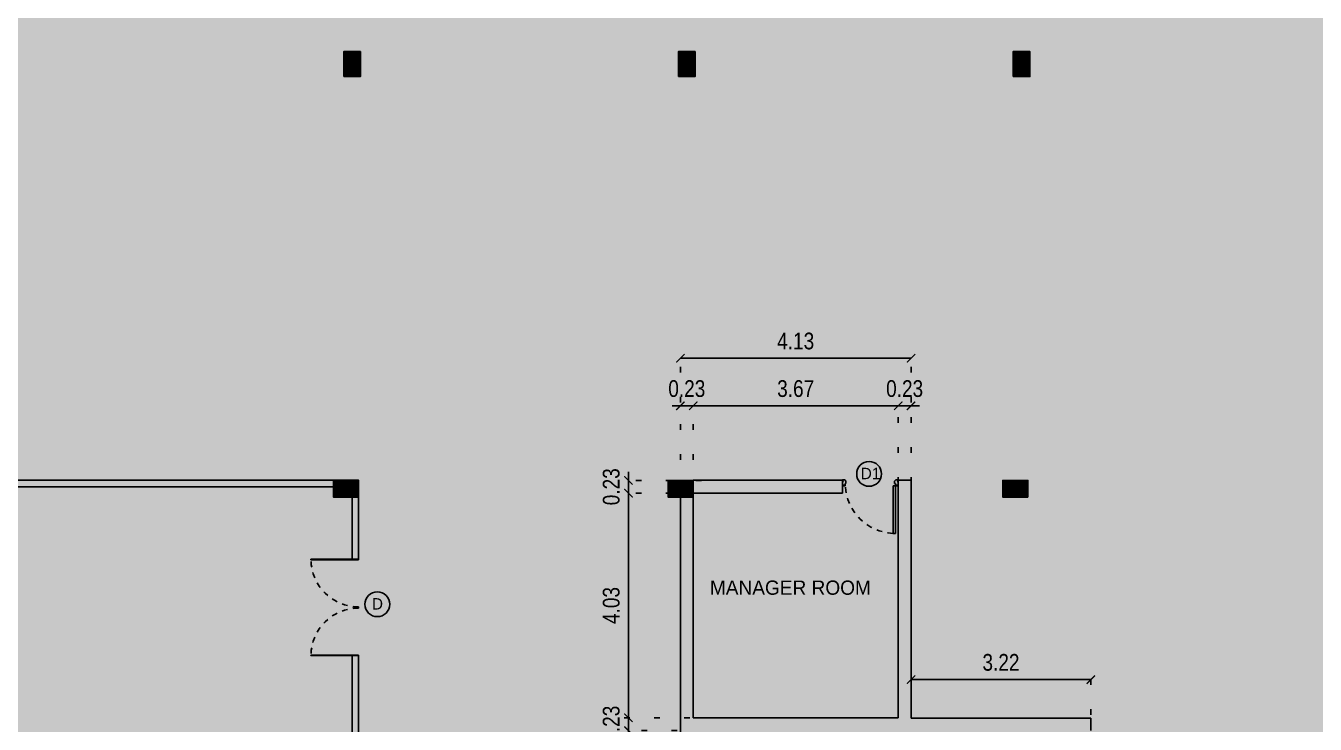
# Model space of a CAD drawing. Header units: metres. Extents: x 1422408 to 2267498, y 3894 to 80428.
# Drawn here: x 2267035.43 to 2267058.54, y 4156.09 to 4168.61 of the extents above; entities that cross this region are included whole.
import ezdxf

# ---------------------------------------------------------------- set-up
doc = ezdxf.new("R2010")
doc.units = ezdxf.units.M
doc.header["$LTSCALE"] = 3.5
doc.header["$MEASUREMENT"] = 0
doc.linetypes.add('DOT2', pattern=[0.125, 0, -0.125])
doc.linetypes.add('HIDDEN', pattern=[0.375, 0.25, -0.125])
doc.layers.get('0').update_dxf_attribs({"linetype": 'CONTINUOUS'})
doc.layers.get('DEFPOINTS').update_dxf_attribs({"linetype": 'CONTINUOUS'})
for name, color, linetype in [('COLUMN', 2, 'CONTINUOUS'), ('DOOR', 8, 'CONTINUOUS'), ('ED', 30, 'CONTINUOUS'), ('FURN', 35, 'CONTINUOUS'), ('GLASS', 4, 'CONTINUOUS'), ('TEXT', 4, 'CONTINUOUS'), ('WALL', 125, 'CONTINUOUS')]:
    doc.layers.add(name, color=color, linetype=linetype)
doc.styles.add('ID', font='GOTHIC.TTF', dxfattribs={"width": 0.85})
doc.styles.add('USA TEXT', font='GOTHIC.TTF')
doc.dimstyles.new('1-100-ED', dxfattribs={"dimtxt": 350, "dimasz": 100, "dimexe": 0.18, "dimexo": 0.0625, "dimgap": 25, "dimtad": 1, "dimdec": 0, "dimzin": 0, "dimdsep": 46, "dimtxsty": 'USA TEXT', "dimblk": 'ARCHTICK', "dimcen": 0.1, "dimclrd": 252, "dimclre": 9, "dimclrt": 3, "dimadec": 0, "dimazin": 0, "dimtfac": 1, "dimtdec": 0, "dimtofl": 0, "dimtmove": 2, "dimatfit": 3, "dimldrblk": 'ARCHTICK', "dimfxl": 0.18, "dimtolj": 1, "dimtzin": 0, "dimarcsym": 0})
doc.dimstyles.new('1-100-ID', dxfattribs={"dimtxt": 0.3, "dimasz": 0.15, "dimexe": 0.1, "dimexo": 0.06, "dimgap": 0.15, "dimtad": 1, "dimzin": 3, "dimdsep": 46, "dimtxsty": 'ID', "dimblk": 'ARCHTICK', "dimcen": 0, "dimclrd": 252, "dimclre": 252, "dimclrt": 3, "dimadec": 0, "dimazin": 0, "dimtfac": 1, "dimtix": 1, "dimtmove": 2, "dimatfit": 3, "dimldrblk": 'OPEN90', "dimfxl": 0, "dimtolj": 1, "dimtzin": 0, "dimarcsym": 0})

# ---------------------------------------------------------------- blocks, each defined once
blk = doc.blocks.new('4')
at = {"layer": 'COLUMN'}
h = blk.add_hatch(dxfattribs=at)
h.set_pattern_fill('ANSI31', color=8, scale=50, style=0)
h.paths.add_polyline_path([(1693358, -270597), (1693658, -270597), (1693658, -270147), (1693358, -270147)])
at = {"layer": 'COLUMN', "color": 4}
for p, q in [((1693508, -270147), (1693508, -270597)), ((1693658, -270482), (1693358, -270482))]:
    blk.add_line(p, q, dxfattribs=at)
at = {"layer": 'COLUMN'}
for points in [[(1693358, -270597), (1693658, -270597), (1693658, -270147), (1693358, -270147)], [(1693536, -270454), (1693480, -270454), (1693480, -270510), (1693536, -270510)]]:
    blk.add_lwpolyline(points, close=True, dxfattribs=at)
blk = doc.blocks.new('1000door.')
at = {"layer": 'DOOR'}
for p, q in [((0, 19), (0, 26)), ((0, 26), (45, 26)), ((0, 19), (19, 0)), ((0, 0), (19, 0)), ((0, 0), (0, -77)), ((64, 6), (45, 26)), ((64, -35), (64, 6)), ((936, 6), (955, 26)), ((936, -35), (936, 6)), ((1000, 26), (955, 26)), ((1000, 19), (981, 0)), ((1000, 0), (981, 0)), ((1000, 26), (1000, 19)), ((1000, 0), (1000, -77)), ((0, -77), (19, -58)), ((19, -77), (19, -58)), ((19, -77), (51, -77)), ((51, -77), (51, -35)), ((51, -35), (64, -35)), ((51, -77), (93, -77)), ((51, -933), (51, -77)), ((93, -77), (93, -933)), ((949, -35), (936, -35)), ((949, -77), (949, -35)), ((981, -77), (949, -77)), ((981, -77), (981, -58)), ((1000, -77), (981, -58)), ((1000, -77), (1000, -77)), ((93, -933), (51, -933))]:
    blk.add_line(p, q, dxfattribs=at)
at = {"layer": 'DOOR', "color": 250, "linetype": 'HIDDEN', "ltscale": 0.5}
blk.add_arc((49, -33), 901, 272.8044, 357.2379, dxfattribs=at)
blk = doc.blocks.new('_ArchTick')
at = {"color": 0, "linetype": 'ByBlock', "const_width": 0.15}
blk.add_lwpolyline([(-0.5, -0.5), (0.5, 0.5)], dxfattribs=at)
blk = doc.blocks.new('*D519')
at = {"layer": 'DEFPOINTS', "color": 0, "transparency": 16777216}
for p in [(2267046.23, 4156.205), (2267047.391, 4156.205), (2267047.161, 4155.975)]:
    blk.add_point(p, dxfattribs=at)
at = {"layer": 'ED', "color": 252, "linetype": 'DOT2', "lineweight": -2, "transparency": 16777216}
for p, q in [((2267047.331, 4156.205), (2267046.13, 4156.205)), ((2267047.101, 4155.975), (2267046.13, 4155.975))]:
    blk.add_line(p, q, dxfattribs=at)
at = {"layer": 'ED', "color": 252, "lineweight": -2, "transparency": 16777216}
for p, q in [((2267046.23, 4156.205), (2267046.23, 4156.355)), ((2267046.23, 4155.975), (2267046.23, 4156.205)), ((2267046.23, 4155.975), (2267046.23, 4155.825))]:
    blk.add_line(p, q, dxfattribs=at)
at = {"layer": 'ED', "color": 252, "lineweight": -2, "transparency": 16777216, "xscale": 0.15, "yscale": 0.15, "zscale": 0.15}
for p, rotation in [((2267046.23, 4156.205), 270), ((2267046.23, 4155.975), 90)]:
    blk.add_blockref('_ArchTick', p, dxfattribs=dict(at, rotation=rotation))
at = {"layer": 'ED', "color": 3, "transparency": 16777216, "insert": (2267045.922, 4156.09), "char_height": 0.3, "attachment_point": 5, "rotation": 90, "style": 'ID'}
blk.add_mtext('\\A1;0.23', dxfattribs=at)
blk = doc.blocks.new('_Open90')
at = {"color": 0, "linetype": 'ByBlock', "lineweight": -2}
for p, q in [((0, 0), (-1, 0)), ((-0.5, 0.5), (0, 0)), ((0, 0), (-0.5, -0.5))]:
    blk.add_line(p, q, dxfattribs=at)
blk = doc.blocks.new('*D520')
at = {"layer": 'DEFPOINTS', "color": 0, "transparency": 16777216}
for p in [(2267046.23, 4160.231), (2267047.597, 4160.231), (2267047.391, 4156.205)]:
    blk.add_point(p, dxfattribs=at)
at = {"layer": 'ED', "color": 252, "linetype": 'DOT2', "lineweight": -2, "transparency": 16777216}
for p, q in [((2267047.537, 4160.231), (2267046.13, 4160.231)), ((2267047.331, 4156.205), (2267046.13, 4156.205))]:
    blk.add_line(p, q, dxfattribs=at)
at = {"layer": 'ED', "color": 252, "lineweight": -2, "transparency": 16777216}
blk.add_line((2267046.23, 4156.205), (2267046.23, 4160.231), dxfattribs=at)
at = {"layer": 'ED', "color": 252, "lineweight": -2, "transparency": 16777216, "xscale": 0.15, "yscale": 0.15, "zscale": 0.15}
for p, rotation in [((2267046.23, 4160.231), 90), ((2267046.23, 4156.205), 270)]:
    blk.add_blockref('_ArchTick', p, dxfattribs=dict(at, rotation=rotation))
at = {"layer": 'ED', "color": 3, "transparency": 16777216, "insert": (2267045.922, 4158.218), "char_height": 0.3, "attachment_point": 5, "rotation": 90, "style": 'ID'}
blk.add_mtext('\\A1;4.03', dxfattribs=at)
blk = doc.blocks.new('*D521')
at = {"layer": 'DEFPOINTS', "color": 0, "transparency": 16777216}
for p in [(2267046.23, 4160.461), (2267047.597, 4160.461), (2267047.597, 4160.231)]:
    blk.add_point(p, dxfattribs=at)
at = {"layer": 'ED', "color": 252, "lineweight": -2, "transparency": 16777216}
for p, q in [((2267046.23, 4160.461), (2267046.23, 4160.611)), ((2267046.23, 4160.231), (2267046.23, 4160.461)), ((2267046.23, 4160.231), (2267046.23, 4160.081))]:
    blk.add_line(p, q, dxfattribs=at)
at = {"layer": 'ED', "color": 252, "linetype": 'DOT2', "lineweight": -2, "transparency": 16777216}
for p, q in [((2267047.537, 4160.461), (2267046.13, 4160.461)), ((2267047.537, 4160.231), (2267046.13, 4160.231))]:
    blk.add_line(p, q, dxfattribs=at)
at = {"layer": 'ED', "color": 252, "lineweight": -2, "transparency": 16777216, "xscale": 0.15, "yscale": 0.15, "zscale": 0.15}
for p, rotation in [((2267046.23, 4160.461), 270), ((2267046.23, 4160.231), 90)]:
    blk.add_blockref('_ArchTick', p, dxfattribs=dict(at, rotation=rotation))
at = {"layer": 'ED', "color": 3, "transparency": 16777216, "insert": (2267045.922, 4160.346), "char_height": 0.3, "attachment_point": 5, "rotation": 90, "style": 'ID'}
blk.add_mtext('\\A1;0.23', dxfattribs=at)
blk = doc.blocks.new('*D522')
at = {"layer": 'DEFPOINTS', "color": 0, "transparency": 16777216}
for p in [(2267047.391, 4161.797), (2267047.161, 4160.233), (2267047.391, 4160.233)]:
    blk.add_point(p, dxfattribs=at)
at = {"layer": 'ED', "color": 252, "lineweight": -2, "transparency": 16777216}
for p, q in [((2267047.161, 4161.797), (2267047.011, 4161.797)), ((2267047.161, 4161.797), (2267047.391, 4161.797)), ((2267047.391, 4161.797), (2267047.541, 4161.797))]:
    blk.add_line(p, q, dxfattribs=at)
at = {"layer": 'ED', "color": 252, "linetype": 'DOT2', "lineweight": -2, "transparency": 16777216}
for p, q in [((2267047.161, 4160.293), (2267047.161, 4161.897)), ((2267047.391, 4160.293), (2267047.391, 4161.897))]:
    blk.add_line(p, q, dxfattribs=at)
at = {"layer": 'ED', "color": 252, "lineweight": -2, "transparency": 16777216, "xscale": 0.15, "yscale": 0.15, "zscale": 0.15}
blk.add_blockref('_ArchTick', (2267047.161, 4161.797), dxfattribs=at)
at = {"layer": 'ED', "color": 252, "lineweight": -2, "transparency": 16777216, "xscale": 0.15, "yscale": 0.15, "zscale": 0.15, "rotation": 180}
blk.add_blockref('_ArchTick', (2267047.391, 4161.797), dxfattribs=at)
at = {"layer": 'ED', "color": 3, "transparency": 16777216, "insert": (2267047.276, 4162.104), "char_height": 0.3, "attachment_point": 5, "style": 'ID'}
blk.add_mtext('\\A1;0.23', dxfattribs=at)
blk = doc.blocks.new('*D523')
at = {"layer": 'DEFPOINTS', "color": 0, "transparency": 16777216}
for p in [(2267051.066, 4161.797), (2267047.391, 4160.233), (2267051.066, 4159.819)]:
    blk.add_point(p, dxfattribs=at)
at = {"layer": 'ED', "color": 252, "linetype": 'DOT2', "lineweight": -2, "transparency": 16777216}
for p, q in [((2267047.391, 4160.293), (2267047.391, 4161.897)), ((2267051.066, 4159.879), (2267051.066, 4161.897))]:
    blk.add_line(p, q, dxfattribs=at)
at = {"layer": 'ED', "color": 252, "lineweight": -2, "transparency": 16777216}
blk.add_line((2267047.391, 4161.797), (2267051.066, 4161.797), dxfattribs=at)
at = {"layer": 'ED', "color": 252, "lineweight": -2, "transparency": 16777216, "xscale": 0.15, "yscale": 0.15, "zscale": 0.15, "rotation": 180}
blk.add_blockref('_ArchTick', (2267047.391, 4161.797), dxfattribs=at)
at = {"layer": 'ED', "color": 252, "lineweight": -2, "transparency": 16777216, "xscale": 0.15, "yscale": 0.15, "zscale": 0.15}
blk.add_blockref('_ArchTick', (2267051.066, 4161.797), dxfattribs=at)
at = {"layer": 'ED', "color": 3, "transparency": 16777216, "insert": (2267049.228, 4162.104), "char_height": 0.3, "attachment_point": 5, "style": 'ID'}
blk.add_mtext('\\A1;3.67', dxfattribs=at)
blk = doc.blocks.new('*D524')
at = {"layer": 'DEFPOINTS', "color": 0, "transparency": 16777216}
for p in [(2267051.296, 4161.797), (2267051.066, 4159.819), (2267051.296, 4159.819)]:
    blk.add_point(p, dxfattribs=at)
at = {"layer": 'ED', "color": 252, "lineweight": -2, "transparency": 16777216}
for p, q in [((2267051.066, 4161.797), (2267050.916, 4161.797)), ((2267051.066, 4161.797), (2267051.296, 4161.797)), ((2267051.296, 4161.797), (2267051.446, 4161.797))]:
    blk.add_line(p, q, dxfattribs=at)
at = {"layer": 'ED', "color": 252, "linetype": 'DOT2', "lineweight": -2, "transparency": 16777216}
for p, q in [((2267051.066, 4159.879), (2267051.066, 4161.897)), ((2267051.296, 4159.879), (2267051.296, 4161.897))]:
    blk.add_line(p, q, dxfattribs=at)
at = {"layer": 'ED', "color": 252, "lineweight": -2, "transparency": 16777216, "xscale": 0.15, "yscale": 0.15, "zscale": 0.15}
blk.add_blockref('_ArchTick', (2267051.066, 4161.797), dxfattribs=at)
at = {"layer": 'ED', "color": 252, "lineweight": -2, "transparency": 16777216, "xscale": 0.15, "yscale": 0.15, "zscale": 0.15, "rotation": 180}
blk.add_blockref('_ArchTick', (2267051.296, 4161.797), dxfattribs=at)
at = {"layer": 'ED', "color": 3, "transparency": 16777216, "insert": (2267051.181, 4162.104), "char_height": 0.3, "attachment_point": 5, "style": 'ID'}
blk.add_mtext('\\A1;0.23', dxfattribs=at)
blk = doc.blocks.new('*D536')
at = {"layer": 'DEFPOINTS', "color": 0, "transparency": 16777216}
for p in [(2267051.296, 4162.649), (2267047.161, 4161.797), (2267051.296, 4161.797)]:
    blk.add_point(p, dxfattribs=at)
at = {"layer": 'ED', "color": 252, "linetype": 'DOT2', "lineweight": -2, "transparency": 16777216}
for p, q in [((2267047.161, 4161.857), (2267047.161, 4162.749)), ((2267051.296, 4161.857), (2267051.296, 4162.749))]:
    blk.add_line(p, q, dxfattribs=at)
at = {"layer": 'ED', "color": 252, "lineweight": -2, "transparency": 16777216}
blk.add_line((2267047.161, 4162.649), (2267051.296, 4162.649), dxfattribs=at)
at = {"layer": 'ED', "color": 252, "lineweight": -2, "transparency": 16777216, "xscale": 0.15, "yscale": 0.15, "zscale": 0.15, "rotation": 180}
blk.add_blockref('_ArchTick', (2267047.161, 4162.649), dxfattribs=at)
at = {"layer": 'ED', "color": 252, "lineweight": -2, "transparency": 16777216, "xscale": 0.15, "yscale": 0.15, "zscale": 0.15}
blk.add_blockref('_ArchTick', (2267051.296, 4162.649), dxfattribs=at)
at = {"layer": 'ED', "color": 3, "transparency": 16777216, "insert": (2267049.228, 4162.957), "char_height": 0.3, "attachment_point": 5, "style": 'ID'}
blk.add_mtext('\\A1;4.13', dxfattribs=at)
blk = doc.blocks.new('*D537')
at = {"layer": 'DEFPOINTS', "color": 0, "transparency": 16777216}
for p in [(2267054.52, 4156.89), (2267051.296, 4156.198), (2267054.52, 4156.198)]:
    blk.add_point(p, dxfattribs=at)
at = {"layer": 'ED', "color": 252, "linetype": 'DOT2', "lineweight": -2, "transparency": 16777216}
for p, q in [((2267051.296, 4156.258), (2267051.296, 4156.99)), ((2267054.52, 4156.258), (2267054.52, 4156.99))]:
    blk.add_line(p, q, dxfattribs=at)
at = {"layer": 'ED', "color": 252, "lineweight": -2, "transparency": 16777216}
blk.add_line((2267051.296, 4156.89), (2267054.52, 4156.89), dxfattribs=at)
at = {"layer": 'ED', "color": 252, "lineweight": -2, "transparency": 16777216, "xscale": 0.15, "yscale": 0.15, "zscale": 0.15, "rotation": 180}
blk.add_blockref('_ArchTick', (2267051.296, 4156.89), dxfattribs=at)
at = {"layer": 'ED', "color": 252, "lineweight": -2, "transparency": 16777216, "xscale": 0.15, "yscale": 0.15, "zscale": 0.15}
blk.add_blockref('_ArchTick', (2267054.52, 4156.89), dxfattribs=at)
at = {"layer": 'ED', "color": 3, "transparency": 16777216, "insert": (2267052.908, 4157.197), "char_height": 0.3, "attachment_point": 5, "style": 'ID'}
blk.add_mtext('\\A1;3.22', dxfattribs=at)
blk = doc.blocks.new('A$C640A4A0E')
at = {"layer": 'GLASS'}
for p, q in [((12, 1017), (0, 1017)), ((1030, 1017), (1018, 1017)), ((1018, 0), (1018, 1017)), ((1030, 0), (1030, 1017)), ((1018, 0), (1030, 0))]:
    blk.add_line(p, q, dxfattribs=at)
at = {"layer": 'GLASS', "linetype": 'HIDDEN', "ltscale": 0.5}
blk.add_arc((1030, 1018), 1018, 180.0339, 269.3243, dxfattribs=at)

msp = doc.modelspace()

# ---------------------------------------------------------------- linework, layer by layer
at = {"layer": 'FURN'}
for p, q in [((2267051.29556, 4158.91086), (2267051.29556, 4159.62536)), ((2267051.29556, 4156.19829), (2267051.29556, 4156.72823))]:
    msp.add_line(p, q, dxfattribs=at)
at = {"layer": 'TEXT'}
for centre in [(2267050.54378, 4160.57673), (2267041.72877, 4158.24036)]:
    msp.add_circle(centre, 0.22231, dxfattribs=at)
at = {"layer": 'WALL'}
for p, q in [((2267041.39102, 4160.46141), (2267027.39102, 4160.46141)), ((2267041.27602, 4160.34641), (2267027.39102, 4160.34641)), ((2267041.27602, 4160.34641), (2267041.27602, 4159.04586)), ((2267041.39102, 4160.46141), (2267041.39102, 4159.04586)), ((2267050.06578, 4160.46141), (2267047.39102, 4160.46141)), ((2267050.06578, 4160.46141), (2267050.06578, 4160.23141)), ((2267051.06556, 4156.20528), (2267051.06556, 4160.46141)), ((2267051.29556, 4160.46141), (2267051.06556, 4160.46141)), ((2267051.29556, 4156.19829), (2267051.29556, 4160.46141)), ((2267047.16102, 4160.16141), (2267047.16102, 4154.63501)), ((2267050.06578, 4160.23141), (2267047.39102, 4160.23141)), ((2267047.39102, 4160.16141), (2267047.39102, 4156.20528)), ((2267041.27602, 4157.31919), (2267041.27602, 4151.96697)), ((2267041.39102, 4157.31919), (2267041.39102, 4151.96697)), ((2267047.39102, 4156.20528), (2267051.06556, 4156.20528)), ((2267051.29556, 4156.19829), (2267054.5205, 4156.19829)), ((2267054.5205, 4155.97528), (2267054.5205, 4156.19829))]:
    msp.add_line(p, q, dxfattribs=at)
at = {"layer": 'WALL', "color": 205}
for p, q in [((2267041.39102, 4159.04586), (2267041.27601, 4159.04586)), ((2267041.39101, 4157.31919), (2267041.27601, 4157.31919))]:
    msp.add_line(p, q, dxfattribs=at)

# ---------------------------------------------------------------- block references
at = {"layer": 'COLUMN', "color": 8, "xscale": 0.0010000000018851, "yscale": 0.0010000000018851, "zscale": 0.0010000000018851}
for p in [(2265347.76788, 4438.29358), (2265353.76788, 4438.29358), (2265359.76788, 4438.29358)]:
    msp.add_blockref('4', p, dxfattribs=at)
at = {"layer": 'COLUMN', "color": 8, "xscale": 0.0009999999989101, "yscale": 0.0009999999989101, "zscale": 0.0009999999989101, "rotation": 90}
for p in [(2266770.79385, 2466.80328), (2266776.79385, 2466.80328), (2266782.79385, 2466.80328)]:
    msp.add_blockref('4', p, dxfattribs=at)
at = {"layer": 'ED', "linetype": 'Continuous', "xscale": -0.0010000000018851, "yscale": 0.0009999999989101, "zscale": 0.000999999999919}
msp.add_blockref('1000door.', (2267051.06556, 4160.44225), dxfattribs=at)
at = {"layer": 'GLASS', "extrusion": (0, 0, -1), "yscale": 0.0008381877036914}
for xscale, zscale, rotation in [(0.0008381877036914, -0.0008381877022039, 89.99999593269435), (-0.0008381877036914, -0.0008381877036914, 90.00000406730562)]:
    msp.add_blockref('A$C640A4A0E', (-2267040.53866, 4158.18253), dxfattribs=dict(at, xscale=xscale, zscale=zscale, rotation=rotation))

# ---------------------------------------------------------------- texts
at = {"layer": 'TEXT', "style": 'USA TEXT'}
for s, height, p in [('D1', 0.204444, (2267050.39462, 4160.4818)), ('D', 0.20444, (2267041.63175, 4158.14543))]:
    msp.add_text(s, height=height, dxfattribs=at).set_placement(p)
at = {"layer": 'TEXT', "color": 0, "style": 'USA TEXT'}
msp.add_text('MANAGER ROOM', height=0.2555556, dxfattribs=at).set_placement((2267047.69003, 4158.41022))

# ---------------------------------------------------------------- dimensions: what is measured, and where the dimension line sits
at = {"layer": 'ED'}
for base, p1, p2, picture, middle in [((2267051.29556, 4162.64948), (2267047.16102, 4161.79677), (2267051.29556, 4161.79677), '*D536', (2267049.22829, 4162.95702)), ((2267047.39102, 4161.79677), (2267047.16102, 4160.23295), (2267047.39102, 4160.23295), '*D522', (2267047.27602, 4162.10432)), ((2267051.06556, 4161.79677), (2267047.39102, 4160.23295), (2267051.06556, 4159.81879), '*D523', (2267049.22829, 4162.10432)), ((2267051.29556, 4161.79677), (2267051.06556, 4159.81879), (2267051.29556, 4159.81879), '*D524', (2267051.18056, 4162.10432)), ((2267054.5205, 4156.88962), (2267051.29556, 4156.19829), (2267054.5205, 4156.19829), '*D537', (2267052.90803, 4157.19716))]:
    dim = msp.add_linear_dim(base=base, p1=p1, p2=p2, dimstyle='1-100-ID', dxfattribs=at)
    dim.commit()
    dim.dimension.update_dxf_attribs({"geometry": picture, "text_midpoint": middle})
for base, p1, p2, picture, middle in [((2267046.22983, 4160.46141), (2267047.5968, 4160.23141), (2267047.5968, 4160.46141), '*D521', (2267045.92228, 4160.34641)), ((2267046.22983, 4160.23141), (2267047.39102, 4156.20528), (2267047.5968, 4160.23141), '*D520', (2267045.92228, 4158.21835)), ((2267046.22983, 4156.20528), (2267047.16102, 4155.97528), (2267047.39102, 4156.20528), '*D519', (2267045.92228, 4156.09028))]:
    dim = msp.add_linear_dim(base=base, p1=p1, p2=p2, angle=90, dimstyle='1-100-ID', dxfattribs=at)
    dim.commit()
    dim.dimension.update_dxf_attribs({"geometry": picture, "text_midpoint": middle})

# ---------------------------------------------------------------- leaders
at = {"layer": 'WALL'}
for points in [[(2267064.89198, 4152.23629), (2267064.89198, 4153.73629)], [(2267216.99082, 4172.15213), (2267213.3186, 4172.15213)], [(2267216.99082, 4163.47602), (2267213.3186, 4163.47602)], [(2267231.04637, 4163.47602), (2267227.37415, 4163.47602)], [(2267216.99082, 4154.66973), (2267213.3186, 4154.66973)], [(2267231.04637, 4154.66973), (2267227.37415, 4154.66973)]]:
    msp.add_leader(points, dimstyle='1-100-ED', override={"dimtxt": 300, "dimasz": 300, "dimgap": 50, "dimtad": 0, "dimpost": ' mm'}, dxfattribs=at)

doc.saveas('drawing.dxf')
